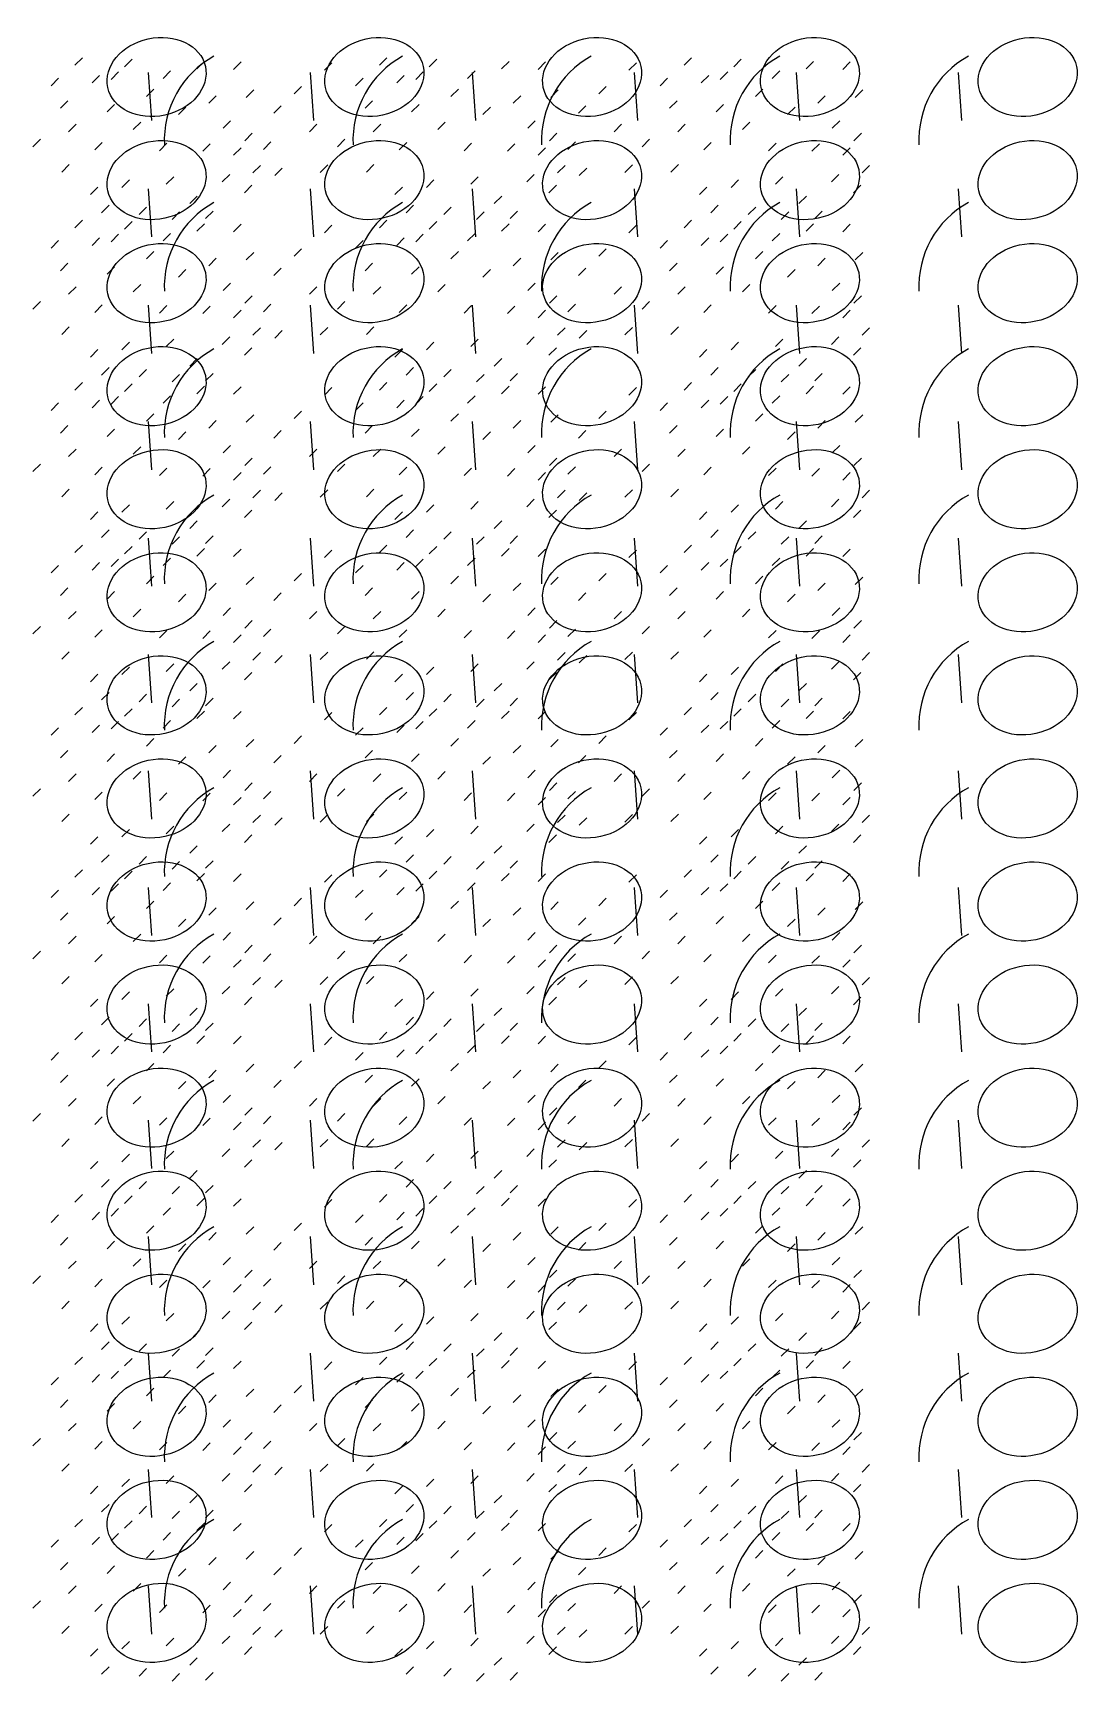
# Model space of a CAD drawing. Extents: x 0 to 1162, y -2 to 785.
# Drawn here: x 590 to 870.3, y -1.8 to 438.8 of the extents above; entities that cross this region are included whole.
import ezdxf

# ---------------------------------------------------------------- set-up
doc = ezdxf.new("R2010")
doc.units = 0
doc.header["$MEASUREMENT"] = 0
doc.layers.get('0').update_dxf_attribs({"linetype": 'CONTINUOUS'})

msp = doc.modelspace()

# ---------------------------------------------------------------- linework, layer by layer
at = {"color": 1}
for p, q in [((601.23, 430.11), (603.23, 432.11)), ((682.68, 430.11), (684.68, 432.11)), ((764.14, 430.11), (766.14, 432.11)), ((605.82, 425.39), (607.82, 427.39)), ((610.9, 426.36), (612.9, 428.36)), ((614.52, 429.74), (616.52, 431.74)), ((624.79, 426.6), (626.79, 428.6)), ((633.86, 429.14), (635.86, 431.14)), ((643.64, 429.02), (645.64, 431.02)), ((667.94, 428.78), (669.94, 430.78)), ((687.27, 425.39), (689.27, 427.39)), ((692.35, 426.36), (694.35, 428.36)), ((695.97, 429.74), (697.97, 431.74)), ((706.25, 426.6), (708.25, 428.6)), ((715.31, 429.14), (717.31, 431.14)), ((725.1, 429.02), (727.1, 431.02)), ((749.39, 428.78), (751.39, 430.78)), ((768.73, 425.39), (770.73, 427.39)), ((773.8, 426.36), (775.8, 428.36)), ((777.43, 429.74), (779.43, 431.74)), ((787.7, 426.6), (789.7, 428.6)), ((796.76, 429.14), (798.76, 431.14)), ((806.55, 429.02), (808.55, 431.02)), ((594.82, 424.67), (596.82, 426.67)), ((620.32, 421.77), (622.32, 423.77)), ((647.03, 421.53), (649.03, 423.53)), ((659.84, 422.49), (661.84, 424.49)), ((676.28, 424.67), (678.28, 426.67)), ((701.78, 421.77), (703.78, 423.77)), ((728.48, 421.53), (730.48, 423.53)), ((741.3, 422.49), (743.3, 424.49)), ((757.73, 424.67), (759.73, 426.67)), ((783.23, 421.77), (785.23, 423.77)), ((809.93, 421.53), (811.93, 423.53)), ((597.36, 418.63), (599.36, 420.63)), ((609.81, 417.66), (611.81, 419.66)), ((628.9, 416.94), (630.9, 418.94)), ((637, 419.96), (639, 421.96)), ((654.41, 417.3), (656.41, 419.3)), ((678.82, 418.63), (680.82, 420.63)), ((691.26, 417.66), (693.26, 419.66)), ((710.35, 416.94), (712.35, 418.94)), ((718.45, 419.96), (720.45, 421.96)), ((735.86, 417.3), (737.86, 419.3)), ((760.27, 418.63), (762.27, 420.63)), ((772.72, 417.66), (774.72, 419.66)), ((791.81, 416.94), (793.81, 418.94)), ((799.9, 419.96), (801.9, 421.96)), ((599.54, 412.34), (601.54, 414.34)), ((616.82, 412.95), (618.82, 414.95)), ((640.86, 413.31), (642.86, 415.31)), ((663.95, 412.34), (665.95, 414.34)), ((680.99, 412.34), (682.99, 414.34)), ((698.27, 412.95), (700.27, 414.95)), ((722.32, 413.31), (724.32, 415.31)), ((745.41, 412.34), (747.41, 414.34)), ((762.44, 412.34), (764.44, 414.34)), ((779.72, 412.95), (781.72, 414.95)), ((803.77, 413.31), (805.77, 415.31)), ((589.99, 408.36), (591.99, 410.36)), ((646.66, 409.93), (648.66, 411.93)), ((671.44, 408.36), (673.44, 410.36)), ((728.12, 409.93), (730.12, 411.93)), ((752.9, 408.36), (754.9, 410.36)), ((809.57, 409.93), (811.57, 411.93)), ((606.51, 407.48), (608.51, 409.48)), ((623.83, 407.27), (625.83, 409.27)), ((635.43, 407.15), (637.43, 409.15)), ((643.64, 406.06), (645.64, 408.06)), ((651.63, 407.63), (653.63, 409.63)), ((687.97, 407.48), (689.97, 409.48)), ((705.28, 407.27), (707.28, 409.27)), ((716.88, 407.15), (718.88, 409.15)), ((725.1, 406.06), (727.1, 408.06)), ((733.08, 407.63), (735.08, 409.63)), ((769.42, 407.48), (771.42, 409.48)), ((786.73, 407.27), (788.73, 409.27)), ((798.33, 407.15), (800.33, 409.15)), ((806.55, 406.06), (808.55, 408.06)), ((597.72, 401.59), (599.72, 403.59)), ((640.62, 398.93), (642.62, 400.93)), ((648.84, 401.35), (650.84, 403.35)), ((654.65, 400.62), (656.65, 402.62)), ((666.85, 401.47), (668.85, 403.47)), ((679.18, 401.59), (681.18, 403.59)), ((722.08, 398.93), (724.08, 400.93)), ((730.29, 401.35), (732.29, 403.35)), ((736.1, 400.62), (738.1, 402.62)), ((748.31, 401.47), (750.31, 403.47)), ((760.63, 401.59), (762.63, 403.59)), ((803.53, 398.93), (805.53, 400.93)), ((811.75, 401.35), (813.75, 403.35)), ((605.34, 395.55), (607.34, 397.55)), ((613.8, 397.48), (615.8, 399.48)), ((625.64, 398.33), (627.64, 400.33)), ((646.54, 396.03), (648.54, 398.03)), ((686.79, 395.55), (688.79, 397.55)), ((695.25, 397.48), (697.25, 399.48)), ((707.09, 398.33), (709.09, 400.33)), ((728, 396.03), (730, 398.03)), ((768.24, 395.55), (770.24, 397.55)), ((776.7, 397.48), (778.7, 399.48)), ((788.55, 398.33), (790.55, 400.33)), ((809.45, 396.03), (811.45, 398.03)), ((608.36, 390.71), (610.36, 392.71)), ((618.39, 390.23), (620.39, 392.23)), ((631.92, 393.13), (633.92, 395.13)), ((689.81, 390.71), (691.81, 392.71)), ((699.84, 390.23), (701.84, 392.23)), ((713.38, 393.13), (715.38, 395.13)), ((771.27, 390.71), (773.27, 392.71)), ((781.3, 390.23), (783.3, 392.23)), ((794.83, 393.13), (796.83, 395.13)), ((601.23, 386.69), (603.23, 388.69)), ((614.52, 386.33), (616.52, 388.33)), ((627.21, 388.9), (629.21, 390.9)), ((633.86, 385.73), (635.86, 387.73)), ((636.15, 389.14), (638.15, 391.14)), ((682.68, 386.69), (684.68, 388.69)), ((695.97, 386.33), (697.97, 388.33)), ((708.66, 388.9), (710.66, 390.9)), ((715.31, 385.73), (717.31, 387.73)), ((717.61, 389.14), (719.61, 391.14)), ((764.14, 386.69), (766.14, 388.69)), ((777.43, 386.33), (779.43, 388.33)), ((790.12, 388.9), (792.12, 390.9)), ((796.76, 385.73), (798.76, 387.73)), ((799.06, 389.14), (801.06, 391.14)), ((605.82, 381.98), (607.82, 383.98)), ((610.9, 382.95), (612.9, 384.95)), ((624.79, 383.19), (626.79, 385.19)), ((643.64, 385.61), (645.64, 387.61)), ((667.94, 385.36), (669.94, 387.36)), ((687.27, 381.98), (689.27, 383.98)), ((692.35, 382.95), (694.35, 384.95)), ((706.25, 383.19), (708.25, 385.19)), ((725.1, 385.61), (727.1, 387.61)), ((749.39, 385.36), (751.39, 387.36)), ((768.73, 381.98), (770.73, 383.98)), ((773.8, 382.95), (775.8, 384.95)), ((787.7, 383.19), (789.7, 385.19)), ((806.55, 385.61), (808.55, 387.61)), ((594.82, 381.26), (596.82, 383.26)), ((620.32, 378.36), (622.32, 380.36)), ((647.03, 378.11), (649.03, 380.11)), ((659.84, 379.08), (661.84, 381.08)), ((676.28, 381.26), (678.28, 383.26)), ((701.78, 378.36), (703.78, 380.36)), ((728.48, 378.11), (730.48, 380.11)), ((741.3, 379.08), (743.3, 381.08)), ((757.73, 381.26), (759.73, 383.26)), ((783.23, 378.36), (785.23, 380.36)), ((809.93, 378.11), (811.93, 380.11)), ((597.36, 375.21), (599.36, 377.21)), ((609.81, 374.25), (611.81, 376.25)), ((628.9, 373.52), (630.9, 375.52)), ((637, 376.54), (639, 378.54)), ((654.41, 373.89), (656.41, 375.89)), ((678.82, 375.21), (680.82, 377.21)), ((691.26, 374.25), (693.26, 376.25)), ((710.35, 373.52), (712.35, 375.52)), ((718.45, 376.54), (720.45, 378.54)), ((735.86, 373.89), (737.86, 375.89)), ((760.27, 375.21), (762.27, 377.21)), ((772.72, 374.25), (774.72, 376.25)), ((791.81, 373.52), (793.81, 375.52)), ((799.9, 376.54), (801.9, 378.54)), ((599.54, 368.93), (601.54, 370.93)), ((616.82, 369.53), (618.82, 371.53)), ((640.86, 369.9), (642.86, 371.9)), ((663.95, 368.93), (665.95, 370.93)), ((680.99, 368.93), (682.99, 370.93)), ((698.27, 369.53), (700.27, 371.53)), ((722.32, 369.9), (724.32, 371.9)), ((745.41, 368.93), (747.41, 370.93)), ((762.44, 368.93), (764.44, 370.93)), ((779.72, 369.53), (781.72, 371.53)), ((803.77, 369.9), (805.77, 371.9)), ((589.99, 364.94), (591.99, 366.94)), ((606.51, 364.06), (608.51, 366.06)), ((623.83, 363.86), (625.83, 365.86)), ((635.43, 363.73), (637.43, 365.73)), ((646.66, 366.51), (648.66, 368.51)), ((651.63, 364.22), (653.63, 366.22)), ((671.44, 364.94), (673.44, 366.94)), ((687.97, 364.06), (689.97, 366.06)), ((705.28, 363.86), (707.28, 365.86)), ((716.88, 363.73), (718.88, 365.73)), ((728.12, 366.51), (730.12, 368.51)), ((733.08, 364.22), (735.08, 366.22)), ((752.9, 364.94), (754.9, 366.94)), ((769.42, 364.06), (771.42, 366.06)), ((786.73, 363.86), (788.73, 365.86)), ((798.33, 363.73), (800.33, 365.73)), ((809.57, 366.51), (811.57, 368.51)), ((643.64, 362.65), (645.64, 364.65)), ((725.1, 362.65), (727.1, 364.65)), ((806.55, 362.65), (808.55, 364.65)), ((597.72, 358.18), (599.72, 360.18)), ((625.64, 354.91), (627.64, 356.91)), ((640.62, 355.52), (642.62, 357.52)), ((648.84, 357.93), (650.84, 359.93)), ((654.65, 357.21), (656.65, 359.21)), ((666.85, 358.06), (668.85, 360.06)), ((679.18, 358.18), (681.18, 360.18)), ((707.09, 354.91), (709.09, 356.91)), ((722.08, 355.52), (724.08, 357.52)), ((730.29, 357.93), (732.29, 359.93)), ((736.1, 357.21), (738.1, 359.21)), ((748.31, 358.06), (750.31, 360.06)), ((760.63, 358.18), (762.63, 360.18)), ((788.55, 354.91), (790.55, 356.91)), ((803.53, 355.52), (805.53, 357.52)), ((811.75, 357.93), (813.75, 359.93)), ((605.34, 352.13), (607.34, 354.13)), ((613.8, 354.07), (615.8, 356.07)), ((646.54, 352.62), (648.54, 354.62)), ((686.79, 352.13), (688.79, 354.13)), ((695.25, 354.07), (697.25, 356.07)), ((728, 352.62), (730, 354.62)), ((768.24, 352.13), (770.24, 354.13)), ((776.7, 354.07), (778.7, 356.07)), ((809.45, 352.62), (811.45, 354.62)), ((608.36, 347.3), (610.36, 349.3)), ((618.39, 346.82), (620.39, 348.82)), ((631.92, 349.72), (633.92, 351.72)), ((689.81, 347.3), (691.81, 349.3)), ((699.84, 346.82), (701.84, 348.82)), ((713.38, 349.72), (715.38, 351.72)), ((771.27, 347.3), (773.27, 349.3)), ((781.3, 346.82), (783.3, 348.82)), ((794.83, 349.72), (796.83, 351.72)), ((601.23, 343.28), (603.23, 345.28)), ((614.52, 342.92), (616.52, 344.92)), ((627.21, 345.49), (629.21, 347.49)), ((633.86, 342.31), (635.86, 344.31)), ((636.15, 345.73), (638.15, 347.73)), ((643.64, 342.19), (645.64, 344.19)), ((667.94, 341.95), (669.94, 343.95)), ((682.68, 343.28), (684.68, 345.28)), ((695.97, 342.92), (697.97, 344.92)), ((708.66, 345.49), (710.66, 347.49)), ((715.31, 342.31), (717.31, 344.31)), ((717.61, 345.73), (719.61, 347.73)), ((725.1, 342.19), (727.1, 344.19)), ((749.39, 341.95), (751.39, 343.95)), ((764.14, 343.28), (766.14, 345.28)), ((777.43, 342.92), (779.43, 344.92)), ((790.12, 345.49), (792.12, 347.49)), ((796.76, 342.31), (798.76, 344.31)), ((799.06, 345.73), (801.06, 347.73)), ((806.55, 342.19), (808.55, 344.19)), ((594.82, 337.84), (596.82, 339.84)), ((605.82, 338.57), (607.82, 340.57)), ((610.9, 339.54), (612.9, 341.54)), ((624.79, 339.78), (626.79, 341.78)), ((676.28, 337.84), (678.28, 339.84)), ((687.27, 338.57), (689.27, 340.57)), ((692.35, 339.54), (694.35, 341.54)), ((706.25, 339.78), (708.25, 341.78)), ((757.73, 337.84), (759.73, 339.84)), ((768.73, 338.57), (770.73, 340.57)), ((773.8, 339.54), (775.8, 341.54)), ((787.7, 339.78), (789.7, 341.78)), ((620.32, 334.94), (622.32, 336.94)), ((637, 333.13), (639, 335.13)), ((647.03, 334.7), (649.03, 336.7)), ((659.84, 335.67), (661.84, 337.67)), ((701.78, 334.94), (703.78, 336.94)), ((718.45, 333.13), (720.45, 335.13)), ((728.48, 334.7), (730.48, 336.7)), ((741.3, 335.67), (743.3, 337.67)), ((783.23, 334.94), (785.23, 336.94)), ((799.9, 333.13), (801.9, 335.13)), ((809.93, 334.7), (811.93, 336.7)), ((597.36, 331.8), (599.36, 333.8)), ((609.81, 330.84), (611.81, 332.84)), ((628.9, 330.11), (630.9, 332.11)), ((654.41, 330.47), (656.41, 332.47)), ((678.82, 331.8), (680.82, 333.8)), ((691.26, 330.84), (693.26, 332.84)), ((710.35, 330.11), (712.35, 332.11)), ((735.86, 330.47), (737.86, 332.47)), ((760.27, 331.8), (762.27, 333.8)), ((772.72, 330.84), (774.72, 332.84)), ((791.81, 330.11), (793.81, 332.11)), ((599.54, 325.52), (601.54, 327.52)), ((616.82, 326.12), (618.82, 328.12)), ((640.86, 326.48), (642.86, 328.48)), ((663.95, 325.52), (665.95, 327.52)), ((680.99, 325.52), (682.99, 327.52)), ((698.27, 326.12), (700.27, 328.12)), ((722.32, 326.48), (724.32, 328.48)), ((745.41, 325.52), (747.41, 327.52)), ((762.44, 325.52), (764.44, 327.52)), ((779.72, 326.12), (781.72, 328.12)), ((803.77, 326.48), (805.77, 328.48)), ((589.99, 321.53), (591.99, 323.53)), ((606.51, 320.65), (608.51, 322.65)), ((623.83, 320.44), (625.83, 322.44)), ((635.43, 320.32), (637.43, 322.32)), ((646.66, 323.1), (648.66, 325.1)), ((651.63, 320.81), (653.63, 322.81)), ((671.44, 321.53), (673.44, 323.53)), ((687.97, 320.65), (689.97, 322.65)), ((705.28, 320.44), (707.28, 322.44)), ((716.88, 320.32), (718.88, 322.32)), ((728.12, 323.1), (730.12, 325.1)), ((733.08, 320.81), (735.08, 322.81)), ((752.9, 321.53), (754.9, 323.53)), ((769.42, 320.65), (771.42, 322.65)), ((786.73, 320.44), (788.73, 322.44)), ((798.33, 320.32), (800.33, 322.32)), ((809.57, 323.1), (811.57, 325.1)), ((643.64, 319.23), (645.64, 321.23)), ((725.1, 319.23), (727.1, 321.23)), ((806.55, 319.23), (808.55, 321.23)), ((597.72, 314.76), (599.72, 316.76)), ((625.64, 311.5), (627.64, 313.5)), ((640.62, 312.1), (642.62, 314.1)), ((648.84, 314.52), (650.84, 316.52)), ((654.65, 313.8), (656.65, 315.8)), ((666.85, 314.64), (668.85, 316.64)), ((679.18, 314.76), (681.18, 316.76)), ((707.09, 311.5), (709.09, 313.5)), ((722.08, 312.1), (724.08, 314.1)), ((730.29, 314.52), (732.29, 316.52)), ((736.1, 313.8), (738.1, 315.8)), ((748.31, 314.64), (750.31, 316.64)), ((760.63, 314.76), (762.63, 316.76)), ((788.55, 311.5), (790.55, 313.5)), ((803.53, 312.1), (805.53, 314.1)), ((811.75, 314.52), (813.75, 316.52)), ((605.34, 308.72), (607.34, 310.72)), ((613.8, 310.65), (615.8, 312.65)), ((646.54, 309.2), (648.54, 311.2)), ((686.79, 308.72), (688.79, 310.72)), ((695.25, 310.65), (697.25, 312.65)), ((728, 309.2), (730, 311.2)), ((768.24, 308.72), (770.24, 310.72)), ((776.7, 310.65), (778.7, 312.65)), ((809.45, 309.2), (811.45, 311.2)), ((608.36, 303.89), (610.36, 305.89)), ((618.39, 303.4), (620.39, 305.4)), ((627.21, 302.08), (629.21, 304.08)), ((631.92, 306.3), (633.92, 308.3)), ((636.15, 302.32), (638.15, 304.32)), ((689.81, 303.89), (691.81, 305.89)), ((699.84, 303.4), (701.84, 305.4)), ((708.66, 302.08), (710.66, 304.08)), ((713.38, 306.3), (715.38, 308.3)), ((717.61, 302.32), (719.61, 304.32)), ((771.27, 303.89), (773.27, 305.89)), ((781.3, 303.4), (783.3, 305.4)), ((790.12, 302.08), (792.12, 304.08)), ((794.83, 306.3), (796.83, 308.3)), ((799.06, 302.32), (801.06, 304.32)), ((601.23, 299.87), (603.23, 301.87)), ((614.52, 299.51), (616.52, 301.51)), ((633.86, 298.9), (635.86, 300.9)), ((643.64, 298.78), (645.64, 300.78)), ((667.94, 298.54), (669.94, 300.54)), ((682.68, 299.87), (684.68, 301.87)), ((695.97, 299.51), (697.97, 301.51)), ((715.31, 298.9), (717.31, 300.9)), ((725.1, 298.78), (727.1, 300.78)), ((749.39, 298.54), (751.39, 300.54)), ((764.14, 299.87), (766.14, 301.87)), ((777.43, 299.51), (779.43, 301.51)), ((796.76, 298.9), (798.76, 300.9)), ((806.55, 298.78), (808.55, 300.78)), ((594.82, 294.43), (596.82, 296.43)), ((605.82, 295.16), (607.82, 297.16)), ((610.9, 296.12), (612.9, 298.12)), ((624.79, 296.36), (626.79, 298.36)), ((676.28, 294.43), (678.28, 296.43)), ((687.27, 295.16), (689.27, 297.16)), ((692.35, 296.12), (694.35, 298.12)), ((706.25, 296.36), (708.25, 298.36)), ((757.73, 294.43), (759.73, 296.43)), ((768.73, 295.16), (770.73, 297.16)), ((773.8, 296.12), (775.8, 298.12)), ((787.7, 296.36), (789.7, 298.36)), ((620.32, 291.53), (622.32, 293.53)), ((637, 289.72), (639, 291.72)), ((647.03, 291.29), (649.03, 293.29)), ((659.84, 292.26), (661.84, 294.26)), ((701.78, 291.53), (703.78, 293.53)), ((718.45, 289.72), (720.45, 291.72)), ((728.48, 291.29), (730.48, 293.29)), ((741.3, 292.26), (743.3, 294.26)), ((783.23, 291.53), (785.23, 293.53)), ((799.9, 289.72), (801.9, 291.72)), ((809.93, 291.29), (811.93, 293.29)), ((597.36, 288.39), (599.36, 290.39)), ((609.81, 287.42), (611.81, 289.42)), ((628.9, 286.7), (630.9, 288.7)), ((654.41, 287.06), (656.41, 289.06)), ((678.82, 288.39), (680.82, 290.39)), ((691.26, 287.42), (693.26, 289.42)), ((710.35, 286.7), (712.35, 288.7)), ((735.86, 287.06), (737.86, 289.06)), ((760.27, 288.39), (762.27, 290.39)), ((772.72, 287.42), (774.72, 289.42)), ((791.81, 286.7), (793.81, 288.7)), ((599.54, 282.11), (601.54, 284.11)), ((616.82, 282.71), (618.82, 284.71)), ((640.86, 283.07), (642.86, 285.07)), ((663.95, 282.11), (665.95, 284.11)), ((680.99, 282.11), (682.99, 284.11)), ((698.27, 282.71), (700.27, 284.71)), ((722.32, 283.07), (724.32, 285.07)), ((745.41, 282.11), (747.41, 284.11)), ((762.44, 282.11), (764.44, 284.11)), ((779.72, 282.71), (781.72, 284.71)), ((803.77, 283.07), (805.77, 285.07)), ((589.99, 278.12), (591.99, 280.12)), ((606.51, 277.24), (608.51, 279.24)), ((623.83, 277.03), (625.83, 279.03)), ((635.43, 276.91), (637.43, 278.91)), ((643.64, 275.82), (645.64, 277.82)), ((646.66, 279.69), (648.66, 281.69)), ((651.63, 277.39), (653.63, 279.39)), ((671.44, 278.12), (673.44, 280.12)), ((687.97, 277.24), (689.97, 279.24)), ((705.28, 277.03), (707.28, 279.03)), ((716.88, 276.91), (718.88, 278.91)), ((725.1, 275.82), (727.1, 277.82)), ((728.12, 279.69), (730.12, 281.69)), ((733.08, 277.39), (735.08, 279.39)), ((752.9, 278.12), (754.9, 280.12)), ((769.42, 277.24), (771.42, 279.24)), ((786.73, 277.03), (788.73, 279.03)), ((798.33, 276.91), (800.33, 278.91)), ((806.55, 275.82), (808.55, 277.82)), ((809.57, 279.69), (811.57, 281.69)), ((597.72, 271.35), (599.72, 273.35)), ((666.85, 271.23), (668.85, 273.23)), ((679.18, 271.35), (681.18, 273.35)), ((748.31, 271.23), (750.31, 273.23)), ((760.63, 271.35), (762.63, 273.35)), ((613.8, 267.24), (615.8, 269.24)), ((625.64, 268.09), (627.64, 270.09)), ((640.62, 268.69), (642.62, 270.69)), ((648.84, 271.11), (650.84, 273.11)), ((654.65, 270.38), (656.65, 272.38)), ((695.25, 267.24), (697.25, 269.24)), ((707.09, 268.09), (709.09, 270.09)), ((722.08, 268.69), (724.08, 270.69)), ((730.29, 271.11), (732.29, 273.11)), ((736.1, 270.38), (738.1, 272.38)), ((776.7, 267.24), (778.7, 269.24)), ((788.55, 268.09), (790.55, 270.09)), ((803.53, 268.69), (805.53, 270.69)), ((811.75, 271.11), (813.75, 273.11)), ((605.34, 265.31), (607.34, 267.31)), ((631.92, 262.89), (633.92, 264.89)), ((646.54, 265.79), (648.54, 267.79)), ((686.79, 265.31), (688.79, 267.31)), ((713.38, 262.89), (715.38, 264.89)), ((728, 265.79), (730, 267.79)), ((768.24, 265.31), (770.24, 267.31)), ((794.83, 262.89), (796.83, 264.89)), ((809.45, 265.79), (811.45, 267.79)), ((608.36, 260.48), (610.36, 262.48)), ((618.39, 259.99), (620.39, 261.99)), ((627.21, 258.66), (629.21, 260.66)), ((636.15, 258.9), (638.15, 260.9)), ((689.81, 260.48), (691.81, 262.48)), ((699.84, 259.99), (701.84, 261.99)), ((708.66, 258.66), (710.66, 260.66)), ((717.61, 258.9), (719.61, 260.9)), ((771.27, 260.48), (773.27, 262.48)), ((781.3, 259.99), (783.3, 261.99)), ((790.12, 258.66), (792.12, 260.66)), ((799.06, 258.9), (801.06, 260.9)), ((601.23, 256.46), (603.23, 258.46)), ((614.52, 256.09), (616.52, 258.09)), ((633.86, 255.49), (635.86, 257.49)), ((643.64, 255.37), (645.64, 257.37)), ((667.94, 255.13), (669.94, 257.13)), ((682.68, 256.46), (684.68, 258.46)), ((695.97, 256.09), (697.97, 258.09)), ((715.31, 255.49), (717.31, 257.49)), ((725.1, 255.37), (727.1, 257.37)), ((749.39, 255.13), (751.39, 257.13)), ((764.14, 256.46), (766.14, 258.46)), ((777.43, 256.09), (779.43, 258.09)), ((796.76, 255.49), (798.76, 257.49)), ((806.55, 255.37), (808.55, 257.37)), ((594.82, 251.02), (596.82, 253.02)), ((605.82, 251.74), (607.82, 253.74)), ((610.9, 252.71), (612.9, 254.71)), ((624.79, 252.95), (626.79, 254.95)), ((676.28, 251.02), (678.28, 253.02)), ((687.27, 251.74), (689.27, 253.74)), ((692.35, 252.71), (694.35, 254.71)), ((706.25, 252.95), (708.25, 254.95)), ((757.73, 251.02), (759.73, 253.02)), ((768.73, 251.74), (770.73, 253.74)), ((773.8, 252.71), (775.8, 254.71)), ((787.7, 252.95), (789.7, 254.95)), ((597.36, 244.98), (599.36, 246.98)), ((620.32, 248.12), (622.32, 250.12)), ((637, 246.31), (639, 248.31)), ((647.03, 247.88), (649.03, 249.88)), ((659.84, 248.84), (661.84, 250.84)), ((678.82, 244.98), (680.82, 246.98)), ((701.78, 248.12), (703.78, 250.12)), ((718.45, 246.31), (720.45, 248.31)), ((728.48, 247.88), (730.48, 249.88)), ((741.3, 248.84), (743.3, 250.84)), ((760.27, 244.98), (762.27, 246.98)), ((783.23, 248.12), (785.23, 250.12)), ((799.9, 246.31), (801.9, 248.31)), ((809.93, 247.88), (811.93, 249.88)), ((609.81, 244.01), (611.81, 246.01)), ((628.9, 243.28), (630.9, 245.28)), ((654.41, 243.65), (656.41, 245.65)), ((691.26, 244.01), (693.26, 246.01)), ((710.35, 243.28), (712.35, 245.28)), ((735.86, 243.65), (737.86, 245.65)), ((772.72, 244.01), (774.72, 246.01)), ((791.81, 243.28), (793.81, 245.28)), ((599.54, 238.69), (601.54, 240.69)), ((616.82, 239.3), (618.82, 241.3)), ((640.86, 239.66), (642.86, 241.66)), ((646.66, 236.28), (648.66, 238.28)), ((663.95, 238.69), (665.95, 240.69)), ((680.99, 238.69), (682.99, 240.69)), ((698.27, 239.3), (700.27, 241.3)), ((722.32, 239.66), (724.32, 241.66)), ((728.12, 236.28), (730.12, 238.28)), ((745.41, 238.69), (747.41, 240.69)), ((762.44, 238.69), (764.44, 240.69)), ((779.72, 239.3), (781.72, 241.3)), ((803.77, 239.66), (805.77, 241.66)), ((809.57, 236.28), (811.57, 238.28)), ((589.99, 234.71), (591.99, 236.71)), ((606.51, 233.83), (608.51, 235.83)), ((623.83, 233.62), (625.83, 235.62)), ((635.43, 233.5), (637.43, 235.5)), ((643.64, 232.41), (645.64, 234.41)), ((651.63, 233.98), (653.63, 235.98)), ((671.44, 234.71), (673.44, 236.71)), ((687.97, 233.83), (689.97, 235.83)), ((705.28, 233.62), (707.28, 235.62)), ((716.88, 233.5), (718.88, 235.5)), ((725.1, 232.41), (727.1, 234.41)), ((733.08, 233.98), (735.08, 235.98)), ((752.9, 234.71), (754.9, 236.71)), ((769.42, 233.83), (771.42, 235.83)), ((786.73, 233.62), (788.73, 235.62)), ((798.33, 233.5), (800.33, 235.5)), ((806.55, 232.41), (808.55, 234.41)), ((597.72, 227.94), (599.72, 229.94)), ((648.84, 227.7), (650.84, 229.7)), ((666.85, 227.82), (668.85, 229.82)), ((679.18, 227.94), (681.18, 229.94)), ((730.29, 227.7), (732.29, 229.7)), ((748.31, 227.82), (750.31, 229.82)), ((760.63, 227.94), (762.63, 229.94)), ((811.75, 227.7), (813.75, 229.7)), ((613.8, 223.83), (615.8, 225.83)), ((625.64, 224.68), (627.64, 226.68)), ((640.62, 225.28), (642.62, 227.28)), ((654.65, 226.97), (656.65, 228.97)), ((695.25, 223.83), (697.25, 225.83)), ((707.09, 224.68), (709.09, 226.68)), ((722.08, 225.28), (724.08, 227.28)), ((736.1, 226.97), (738.1, 228.97)), ((776.7, 223.83), (778.7, 225.83)), ((788.55, 224.68), (790.55, 226.68)), ((803.53, 225.28), (805.53, 227.28)), ((605.34, 221.9), (607.34, 223.9)), ((631.92, 219.48), (633.92, 221.48)), ((646.54, 222.38), (648.54, 224.38)), ((686.79, 221.9), (688.79, 223.9)), ((713.38, 219.48), (715.38, 221.48)), ((728, 222.38), (730, 224.38)), ((768.24, 221.9), (770.24, 223.9)), ((794.83, 219.48), (796.83, 221.48)), ((809.45, 222.38), (811.45, 224.38)), ((608.36, 217.06), (610.36, 219.06)), ((618.39, 216.58), (620.39, 218.58)), ((627.21, 215.25), (629.21, 217.25)), ((636.15, 215.49), (638.15, 217.49)), ((689.81, 217.06), (691.81, 219.06)), ((699.84, 216.58), (701.84, 218.58)), ((708.66, 215.25), (710.66, 217.25)), ((717.61, 215.49), (719.61, 217.49)), ((771.27, 217.06), (773.27, 219.06)), ((781.3, 216.58), (783.3, 218.58)), ((790.12, 215.25), (792.12, 217.25)), ((799.06, 215.49), (801.06, 217.49)), ((601.23, 213.04), (603.23, 215.04)), ((614.52, 212.68), (616.52, 214.68)), ((624.79, 209.54), (626.79, 211.54)), ((633.86, 212.08), (635.86, 214.08)), ((643.64, 211.96), (645.64, 213.96)), ((667.94, 211.71), (669.94, 213.71)), ((682.68, 213.04), (684.68, 215.04)), ((695.97, 212.68), (697.97, 214.68)), ((706.25, 209.54), (708.25, 211.54)), ((715.31, 212.08), (717.31, 214.08)), ((725.1, 211.96), (727.1, 213.96)), ((749.39, 211.71), (751.39, 213.71)), ((764.14, 213.04), (766.14, 215.04)), ((777.43, 212.68), (779.43, 214.68)), ((787.7, 209.54), (789.7, 211.54)), ((796.76, 212.08), (798.76, 214.08)), ((806.55, 211.96), (808.55, 213.96)), ((594.82, 207.61), (596.82, 209.61)), ((605.82, 208.33), (607.82, 210.33)), ((610.9, 209.3), (612.9, 211.3)), ((659.84, 205.43), (661.84, 207.43)), ((676.28, 207.61), (678.28, 209.61)), ((687.27, 208.33), (689.27, 210.33)), ((692.35, 209.3), (694.35, 211.3)), ((741.3, 205.43), (743.3, 207.43)), ((757.73, 207.61), (759.73, 209.61)), ((768.73, 208.33), (770.73, 210.33)), ((773.8, 209.3), (775.8, 211.3)), ((597.36, 201.56), (599.36, 203.56)), ((620.32, 204.71), (622.32, 206.71)), ((637, 202.89), (639, 204.89)), ((647.03, 204.46), (649.03, 206.46)), ((678.82, 201.56), (680.82, 203.56)), ((701.78, 204.71), (703.78, 206.71)), ((718.45, 202.89), (720.45, 204.89)), ((728.48, 204.46), (730.48, 206.46)), ((760.27, 201.56), (762.27, 203.56)), ((783.23, 204.71), (785.23, 206.71)), ((799.9, 202.89), (801.9, 204.89)), ((809.93, 204.46), (811.93, 206.46)), ((609.81, 200.6), (611.81, 202.6)), ((628.9, 199.87), (630.9, 201.87)), ((654.41, 200.23), (656.41, 202.23)), ((691.26, 200.6), (693.26, 202.6)), ((710.35, 199.87), (712.35, 201.87)), ((735.86, 200.23), (737.86, 202.23)), ((772.72, 200.6), (774.72, 202.6)), ((791.81, 199.87), (793.81, 201.87)), ((599.54, 195.28), (601.54, 197.28)), ((616.82, 195.88), (618.82, 197.88)), ((640.86, 196.25), (642.86, 198.25)), ((646.66, 192.86), (648.66, 194.86)), ((663.95, 195.28), (665.95, 197.28)), ((680.99, 195.28), (682.99, 197.28)), ((698.27, 195.88), (700.27, 197.88)), ((722.32, 196.25), (724.32, 198.25)), ((728.12, 192.86), (730.12, 194.86)), ((745.41, 195.28), (747.41, 197.28)), ((762.44, 195.28), (764.44, 197.28)), ((779.72, 195.88), (781.72, 197.88)), ((803.77, 196.25), (805.77, 198.25)), ((809.57, 192.86), (811.57, 194.86)), ((589.99, 191.29), (591.99, 193.29)), ((606.51, 190.41), (608.51, 192.41)), ((623.83, 190.21), (625.83, 192.21)), ((635.43, 190.08), (637.43, 192.08)), ((643.64, 189), (645.64, 191)), ((651.63, 190.57), (653.63, 192.57)), ((671.44, 191.29), (673.44, 193.29)), ((687.97, 190.41), (689.97, 192.41)), ((705.28, 190.21), (707.28, 192.21)), ((716.88, 190.08), (718.88, 192.08)), ((725.1, 189), (727.1, 191)), ((733.08, 190.57), (735.08, 192.57)), ((752.9, 191.29), (754.9, 193.29)), ((769.42, 190.41), (771.42, 192.41)), ((786.73, 190.21), (788.73, 192.21)), ((798.33, 190.08), (800.33, 192.08)), ((806.55, 189), (808.55, 191)), ((597.72, 184.53), (599.72, 186.53)), ((648.84, 184.28), (650.84, 186.28)), ((654.65, 183.56), (656.65, 185.56)), ((666.85, 184.4), (668.85, 186.4)), ((679.18, 184.53), (681.18, 186.53)), ((730.29, 184.28), (732.29, 186.28)), ((736.1, 183.56), (738.1, 185.56)), ((748.31, 184.4), (750.31, 186.4)), ((760.63, 184.53), (762.63, 186.53)), ((811.75, 184.28), (813.75, 186.28)), ((613.8, 180.42), (615.8, 182.42)), ((625.64, 181.26), (627.64, 183.26)), ((640.62, 181.87), (642.62, 183.87)), ((646.54, 178.97), (648.54, 180.97)), ((695.25, 180.42), (697.25, 182.42)), ((707.09, 181.26), (709.09, 183.26)), ((722.08, 181.87), (724.08, 183.87)), ((728, 178.97), (730, 180.97)), ((776.7, 180.42), (778.7, 182.42)), ((788.55, 181.26), (790.55, 183.26)), ((803.53, 181.87), (805.53, 183.87)), ((809.45, 178.97), (811.45, 180.97)), ((605.34, 178.48), (607.34, 180.48)), ((631.92, 176.07), (633.92, 178.07)), ((686.79, 178.48), (688.79, 180.48)), ((713.38, 176.07), (715.38, 178.07)), ((768.24, 178.48), (770.24, 180.48)), ((794.83, 176.07), (796.83, 178.07)), ((608.36, 173.65), (610.36, 175.65)), ((618.39, 173.17), (620.39, 175.17)), ((627.21, 171.84), (629.21, 173.84)), ((636.15, 172.08), (638.15, 174.08)), ((689.81, 173.65), (691.81, 175.65)), ((699.84, 173.17), (701.84, 175.17)), ((708.66, 171.84), (710.66, 173.84)), ((717.61, 172.08), (719.61, 174.08)), ((771.27, 173.65), (773.27, 175.65)), ((781.3, 173.17), (783.3, 175.17)), ((790.12, 171.84), (792.12, 173.84)), ((799.06, 172.08), (801.06, 174.08)), ((601.23, 169.63), (603.23, 171.63)), ((610.9, 165.89), (612.9, 167.89)), ((614.52, 169.27), (616.52, 171.27)), ((624.79, 166.13), (626.79, 168.13)), ((633.86, 168.66), (635.86, 170.66)), ((643.64, 168.54), (645.64, 170.54)), ((667.94, 168.3), (669.94, 170.3)), ((682.68, 169.63), (684.68, 171.63)), ((692.35, 165.89), (694.35, 167.89)), ((695.97, 169.27), (697.97, 171.27)), ((706.25, 166.13), (708.25, 168.13)), ((715.31, 168.66), (717.31, 170.66)), ((725.1, 168.54), (727.1, 170.54)), ((749.39, 168.3), (751.39, 170.3)), ((764.14, 169.63), (766.14, 171.63)), ((773.8, 165.89), (775.8, 167.89)), ((777.43, 169.27), (779.43, 171.27)), ((787.7, 166.13), (789.7, 168.13)), ((796.76, 168.66), (798.76, 170.66)), ((806.55, 168.54), (808.55, 170.54)), ((594.82, 164.19), (596.82, 166.19)), ((605.82, 164.92), (607.82, 166.92)), ((620.32, 161.29), (622.32, 163.29)), ((647.03, 161.05), (649.03, 163.05)), ((659.84, 162.02), (661.84, 164.02)), ((676.28, 164.19), (678.28, 166.19)), ((687.27, 164.92), (689.27, 166.92)), ((701.78, 161.29), (703.78, 163.29)), ((728.48, 161.05), (730.48, 163.05)), ((741.3, 162.02), (743.3, 164.02)), ((757.73, 164.19), (759.73, 166.19)), ((768.73, 164.92), (770.73, 166.92)), ((783.23, 161.29), (785.23, 163.29)), ((809.93, 161.05), (811.93, 163.05)), ((597.36, 158.15), (599.36, 160.15)), ((609.81, 157.18), (611.81, 159.18)), ((637, 159.48), (639, 161.48)), ((654.41, 156.82), (656.41, 158.82)), ((678.82, 158.15), (680.82, 160.15)), ((691.26, 157.18), (693.26, 159.18)), ((718.45, 159.48), (720.45, 161.48)), ((735.86, 156.82), (737.86, 158.82)), ((760.27, 158.15), (762.27, 160.15)), ((772.72, 157.18), (774.72, 159.18)), ((799.9, 159.48), (801.9, 161.48)), ((616.82, 152.47), (618.82, 154.47)), ((628.9, 156.46), (630.9, 158.46)), ((640.86, 152.83), (642.86, 154.83)), ((698.27, 152.47), (700.27, 154.47)), ((710.35, 156.46), (712.35, 158.46)), ((722.32, 152.83), (724.32, 154.83)), ((779.72, 152.47), (781.72, 154.47)), ((791.81, 156.46), (793.81, 158.46)), ((803.77, 152.83), (805.77, 154.83)), ((589.99, 147.88), (591.99, 149.88)), ((599.54, 151.87), (601.54, 153.87)), ((646.66, 149.45), (648.66, 151.45)), ((663.95, 151.87), (665.95, 153.87)), ((671.44, 147.88), (673.44, 149.88)), ((680.99, 151.87), (682.99, 153.87)), ((728.12, 149.45), (730.12, 151.45)), ((745.41, 151.87), (747.41, 153.87)), ((752.9, 147.88), (754.9, 149.88)), ((762.44, 151.87), (764.44, 153.87)), ((809.57, 149.45), (811.57, 151.45)), ((606.51, 147), (608.51, 149)), ((623.83, 146.79), (625.83, 148.79)), ((635.43, 146.67), (637.43, 148.67)), ((643.64, 145.58), (645.64, 147.58)), ((651.63, 147.16), (653.63, 149.16)), ((687.97, 147), (689.97, 149)), ((705.28, 146.79), (707.28, 148.79)), ((716.88, 146.67), (718.88, 148.67)), ((725.1, 145.58), (727.1, 147.58)), ((733.08, 147.16), (735.08, 149.16)), ((769.42, 147), (771.42, 149)), ((786.73, 146.79), (788.73, 148.79)), ((798.33, 146.67), (800.33, 148.67)), ((806.55, 145.58), (808.55, 147.58)), ((597.72, 141.11), (599.72, 143.11)), ((648.84, 140.87), (650.84, 142.87)), ((654.65, 140.15), (656.65, 142.15)), ((666.85, 140.99), (668.85, 142.99)), ((679.18, 141.11), (681.18, 143.11)), ((730.29, 140.87), (732.29, 142.87)), ((736.1, 140.15), (738.1, 142.15)), ((748.31, 140.99), (750.31, 142.99)), ((760.63, 141.11), (762.63, 143.11)), ((811.75, 140.87), (813.75, 142.87)), ((605.34, 135.07), (607.34, 137.07)), ((613.8, 137), (615.8, 139)), ((625.64, 137.85), (627.64, 139.85)), ((640.62, 138.45), (642.62, 140.45)), ((646.54, 135.55), (648.54, 137.55)), ((686.79, 135.07), (688.79, 137.07)), ((695.25, 137), (697.25, 139)), ((707.09, 137.85), (709.09, 139.85)), ((722.08, 138.45), (724.08, 140.45)), ((728, 135.55), (730, 137.55)), ((768.24, 135.07), (770.24, 137.07)), ((776.7, 137), (778.7, 139)), ((788.55, 137.85), (790.55, 139.85)), ((803.53, 138.45), (805.53, 140.45)), ((809.45, 135.55), (811.45, 137.55)), ((608.36, 130.24), (610.36, 132.24)), ((631.92, 132.65), (633.92, 134.65)), ((689.81, 130.24), (691.81, 132.24)), ((713.38, 132.65), (715.38, 134.65)), ((771.27, 130.24), (773.27, 132.24)), ((794.83, 132.65), (796.83, 134.65)), ((601.23, 126.22), (603.23, 128.22)), ((614.52, 125.86), (616.52, 127.86)), ((618.39, 129.75), (620.39, 131.75)), ((627.21, 128.43), (629.21, 130.43)), ((636.15, 128.67), (638.15, 130.67)), ((682.68, 126.22), (684.68, 128.22)), ((695.97, 125.86), (697.97, 127.86)), ((699.84, 129.75), (701.84, 131.75)), ((708.66, 128.43), (710.66, 130.43)), ((717.61, 128.67), (719.61, 130.67)), ((764.14, 126.22), (766.14, 128.22)), ((777.43, 125.86), (779.43, 127.86)), ((781.3, 129.75), (783.3, 131.75)), ((790.12, 128.43), (792.12, 130.43)), ((799.06, 128.67), (801.06, 130.67)), ((605.82, 121.51), (607.82, 123.51)), ((610.9, 122.47), (612.9, 124.47)), ((624.79, 122.71), (626.79, 124.71)), ((633.86, 125.25), (635.86, 127.25)), ((643.64, 125.13), (645.64, 127.13)), ((667.94, 124.89), (669.94, 126.89)), ((687.27, 121.51), (689.27, 123.51)), ((692.35, 122.47), (694.35, 124.47)), ((706.25, 122.71), (708.25, 124.71)), ((715.31, 125.25), (717.31, 127.25)), ((725.1, 125.13), (727.1, 127.13)), ((749.39, 124.89), (751.39, 126.89)), ((768.73, 121.51), (770.73, 123.51)), ((773.8, 122.47), (775.8, 124.47)), ((787.7, 122.71), (789.7, 124.71)), ((796.76, 125.25), (798.76, 127.25)), ((806.55, 125.13), (808.55, 127.13)), ((594.82, 120.78), (596.82, 122.78)), ((620.32, 117.88), (622.32, 119.88)), ((647.03, 117.64), (649.03, 119.64)), ((659.84, 118.61), (661.84, 120.61)), ((676.28, 120.78), (678.28, 122.78)), ((701.78, 117.88), (703.78, 119.88)), ((728.48, 117.64), (730.48, 119.64)), ((741.3, 118.61), (743.3, 120.61)), ((757.73, 120.78), (759.73, 122.78)), ((783.23, 117.88), (785.23, 119.88)), ((809.93, 117.64), (811.93, 119.64)), ((597.36, 114.74), (599.36, 116.74)), ((609.81, 113.77), (611.81, 115.77)), ((628.9, 113.05), (630.9, 115.05)), ((637, 116.07), (639, 118.07)), ((654.41, 113.41), (656.41, 115.41)), ((678.82, 114.74), (680.82, 116.74)), ((691.26, 113.77), (693.26, 115.77)), ((710.35, 113.05), (712.35, 115.05)), ((718.45, 116.07), (720.45, 118.07)), ((735.86, 113.41), (737.86, 115.41)), ((760.27, 114.74), (762.27, 116.74)), ((772.72, 113.77), (774.72, 115.77)), ((791.81, 113.05), (793.81, 115.05)), ((799.9, 116.07), (801.9, 118.07)), ((599.54, 108.46), (601.54, 110.46)), ((616.82, 109.06), (618.82, 111.06)), ((640.86, 109.42), (642.86, 111.42)), ((663.95, 108.46), (665.95, 110.46)), ((680.99, 108.46), (682.99, 110.46)), ((698.27, 109.06), (700.27, 111.06)), ((722.32, 109.42), (724.32, 111.42)), ((745.41, 108.46), (747.41, 110.46)), ((762.44, 108.46), (764.44, 110.46)), ((779.72, 109.06), (781.72, 111.06)), ((803.77, 109.42), (805.77, 111.42)), ((589.99, 104.47), (591.99, 106.47)), ((646.66, 106.04), (648.66, 108.04)), ((651.63, 103.74), (653.63, 105.74)), ((671.44, 104.47), (673.44, 106.47)), ((728.12, 106.04), (730.12, 108.04)), ((733.08, 103.74), (735.08, 105.74)), ((752.9, 104.47), (754.9, 106.47)), ((809.57, 106.04), (811.57, 108.04)), ((606.51, 103.59), (608.51, 105.59)), ((623.83, 103.38), (625.83, 105.38)), ((635.43, 103.26), (637.43, 105.26)), ((643.64, 102.17), (645.64, 104.17)), ((687.97, 103.59), (689.97, 105.59)), ((705.28, 103.38), (707.28, 105.38)), ((716.88, 103.26), (718.88, 105.26)), ((725.1, 102.17), (727.1, 104.17)), ((769.42, 103.59), (771.42, 105.59)), ((786.73, 103.38), (788.73, 105.38)), ((798.33, 103.26), (800.33, 105.26)), ((806.55, 102.17), (808.55, 104.17)), ((597.72, 97.7), (599.72, 99.7)), ((640.62, 95.04), (642.62, 97.04)), ((648.84, 97.46), (650.84, 99.46)), ((654.65, 96.73), (656.65, 98.73)), ((666.85, 97.58), (668.85, 99.58)), ((679.18, 97.7), (681.18, 99.7)), ((722.08, 95.04), (724.08, 97.04)), ((730.29, 97.46), (732.29, 99.46)), ((736.1, 96.73), (738.1, 98.73)), ((748.31, 97.58), (750.31, 99.58)), ((760.63, 97.7), (762.63, 99.7)), ((803.53, 95.04), (805.53, 97.04)), ((811.75, 97.46), (813.75, 99.46)), ((605.34, 91.66), (607.34, 93.66)), ((613.8, 93.59), (615.8, 95.59)), ((625.64, 94.44), (627.64, 96.44)), ((646.54, 92.14), (648.54, 94.14)), ((686.79, 91.66), (688.79, 93.66)), ((695.25, 93.59), (697.25, 95.59)), ((707.09, 94.44), (709.09, 96.44)), ((728, 92.14), (730, 94.14)), ((768.24, 91.66), (770.24, 93.66)), ((776.7, 93.59), (778.7, 95.59)), ((788.55, 94.44), (790.55, 96.44)), ((809.45, 92.14), (811.45, 94.14)), ((608.36, 86.83), (610.36, 88.83)), ((618.39, 86.34), (620.39, 88.34)), ((631.92, 89.24), (633.92, 91.24)), ((689.81, 86.83), (691.81, 88.83)), ((699.84, 86.34), (701.84, 88.34)), ((713.38, 89.24), (715.38, 91.24)), ((771.27, 86.83), (773.27, 88.83)), ((781.3, 86.34), (783.3, 88.34)), ((794.83, 89.24), (796.83, 91.24)), ((601.23, 82.81), (603.23, 84.81)), ((614.52, 82.44), (616.52, 84.44)), ((627.21, 85.01), (629.21, 87.01)), ((633.86, 81.84), (635.86, 83.84)), ((636.15, 85.25), (638.15, 87.25)), ((643.64, 81.72), (645.64, 83.72)), ((682.68, 82.81), (684.68, 84.81)), ((695.97, 82.44), (697.97, 84.44)), ((708.66, 85.01), (710.66, 87.01)), ((715.31, 81.84), (717.31, 83.84)), ((717.61, 85.25), (719.61, 87.25)), ((725.1, 81.72), (727.1, 83.72)), ((764.14, 82.81), (766.14, 84.81)), ((777.43, 82.44), (779.43, 84.44)), ((790.12, 85.01), (792.12, 87.01)), ((796.76, 81.84), (798.76, 83.84)), ((799.06, 85.25), (801.06, 87.25)), ((806.55, 81.72), (808.55, 83.72)), ((594.82, 77.37), (596.82, 79.37)), ((605.82, 78.09), (607.82, 80.09)), ((610.9, 79.06), (612.9, 81.06)), ((624.79, 79.3), (626.79, 81.3)), ((667.94, 81.48), (669.94, 83.48)), ((676.28, 77.37), (678.28, 79.37)), ((687.27, 78.09), (689.27, 80.09)), ((692.35, 79.06), (694.35, 81.06)), ((706.25, 79.3), (708.25, 81.3)), ((749.39, 81.48), (751.39, 83.48)), ((757.73, 77.37), (759.73, 79.37)), ((768.73, 78.09), (770.73, 80.09)), ((773.8, 79.06), (775.8, 81.06)), ((787.7, 79.3), (789.7, 81.3)), ((620.32, 74.47), (622.32, 76.47)), ((647.03, 74.23), (649.03, 76.23)), ((659.84, 75.19), (661.84, 77.19)), ((701.78, 74.47), (703.78, 76.47)), ((728.48, 74.23), (730.48, 76.23)), ((741.3, 75.19), (743.3, 77.19)), ((783.23, 74.47), (785.23, 76.47)), ((809.93, 74.23), (811.93, 76.23)), ((597.36, 71.33), (599.36, 73.33)), ((609.81, 70.36), (611.81, 72.36)), ((628.9, 69.63), (630.9, 71.63)), ((637, 72.66), (639, 74.66)), ((654.41, 70), (656.41, 72)), ((678.82, 71.33), (680.82, 73.33)), ((691.26, 70.36), (693.26, 72.36)), ((710.35, 69.63), (712.35, 71.63)), ((718.45, 72.66), (720.45, 74.66)), ((735.86, 70), (737.86, 72)), ((760.27, 71.33), (762.27, 73.33)), ((772.72, 70.36), (774.72, 72.36)), ((791.81, 69.63), (793.81, 71.63)), ((799.9, 72.66), (801.9, 74.66)), ((599.54, 65.04), (601.54, 67.04)), ((616.82, 65.65), (618.82, 67.65)), ((640.86, 66.01), (642.86, 68.01)), ((663.95, 65.04), (665.95, 67.04)), ((680.99, 65.04), (682.99, 67.04)), ((698.27, 65.65), (700.27, 67.65)), ((722.32, 66.01), (724.32, 68.01)), ((745.41, 65.04), (747.41, 67.04)), ((762.44, 65.04), (764.44, 67.04)), ((779.72, 65.65), (781.72, 67.65)), ((803.77, 66.01), (805.77, 68.01)), ((589.99, 61.06), (591.99, 63.06)), ((606.51, 60.18), (608.51, 62.18)), ((623.83, 59.97), (625.83, 61.97)), ((635.43, 59.85), (637.43, 61.85)), ((646.66, 62.63), (648.66, 64.63)), ((651.63, 60.33), (653.63, 62.33)), ((671.44, 61.06), (673.44, 63.06)), ((687.97, 60.18), (689.97, 62.18)), ((705.28, 59.97), (707.28, 61.97)), ((716.88, 59.85), (718.88, 61.85)), ((728.12, 62.63), (730.12, 64.63)), ((733.08, 60.33), (735.08, 62.33)), ((752.9, 61.06), (754.9, 63.06)), ((769.42, 60.18), (771.42, 62.18)), ((786.73, 59.97), (788.73, 61.97)), ((798.33, 59.85), (800.33, 61.85)), ((809.57, 62.63), (811.57, 64.63)), ((643.64, 58.76), (645.64, 60.76)), ((725.1, 58.76), (727.1, 60.76)), ((806.55, 58.76), (808.55, 60.76)), ((597.72, 54.29), (599.72, 56.29)), ((625.64, 51.03), (627.64, 53.03)), ((640.62, 51.63), (642.62, 53.63)), ((648.84, 54.05), (650.84, 56.05)), ((654.65, 53.32), (656.65, 55.32)), ((666.85, 54.17), (668.85, 56.17)), ((679.18, 54.29), (681.18, 56.29)), ((707.09, 51.03), (709.09, 53.03)), ((722.08, 51.63), (724.08, 53.63)), ((730.29, 54.05), (732.29, 56.05)), ((736.1, 53.32), (738.1, 55.32)), ((748.31, 54.17), (750.31, 56.17)), ((760.63, 54.29), (762.63, 56.29)), ((788.55, 51.03), (790.55, 53.03)), ((803.53, 51.63), (805.53, 53.63)), ((811.75, 54.05), (813.75, 56.05)), ((605.34, 48.25), (607.34, 50.25)), ((613.8, 50.18), (615.8, 52.18)), ((646.54, 48.73), (648.54, 50.73)), ((686.79, 48.25), (688.79, 50.25)), ((695.25, 50.18), (697.25, 52.18)), ((728, 48.73), (730, 50.73)), ((768.24, 48.25), (770.24, 50.25)), ((776.7, 50.18), (778.7, 52.18)), ((809.45, 48.73), (811.45, 50.73)), ((608.36, 43.41), (610.36, 45.41)), ((618.39, 42.93), (620.39, 44.93)), ((631.92, 45.83), (633.92, 47.83)), ((689.81, 43.41), (691.81, 45.41)), ((699.84, 42.93), (701.84, 44.93)), ((713.38, 45.83), (715.38, 47.83)), ((771.27, 43.41), (773.27, 45.41)), ((781.3, 42.93), (783.3, 44.93)), ((794.83, 45.83), (796.83, 47.83)), ((601.23, 39.39), (603.23, 41.39)), ((614.52, 39.03), (616.52, 41.03)), ((627.21, 41.6), (629.21, 43.6)), ((633.86, 38.43), (635.86, 40.43)), ((636.15, 41.84), (638.15, 43.84)), ((643.64, 38.31), (645.64, 40.31)), ((667.94, 38.06), (669.94, 40.06)), ((682.68, 39.39), (684.68, 41.39)), ((695.97, 39.03), (697.97, 41.03)), ((708.66, 41.6), (710.66, 43.6)), ((715.31, 38.43), (717.31, 40.43)), ((717.61, 41.84), (719.61, 43.84)), ((725.1, 38.31), (727.1, 40.31)), ((749.39, 38.06), (751.39, 40.06)), ((764.14, 39.39), (766.14, 41.39)), ((777.43, 39.03), (779.43, 41.03)), ((790.12, 41.6), (792.12, 43.6)), ((796.76, 38.43), (798.76, 40.43)), ((799.06, 41.84), (801.06, 43.84)), ((806.55, 38.31), (808.55, 40.31)), ((594.82, 33.96), (596.82, 35.96)), ((605.82, 34.68), (607.82, 36.68)), ((610.9, 35.65), (612.9, 37.65)), ((624.79, 35.89), (626.79, 37.89)), ((676.28, 33.96), (678.28, 35.96)), ((687.27, 34.68), (689.27, 36.68)), ((692.35, 35.65), (694.35, 37.65)), ((706.25, 35.89), (708.25, 37.89)), ((757.73, 33.96), (759.73, 35.96)), ((768.73, 34.68), (770.73, 36.68)), ((773.8, 35.65), (775.8, 37.65)), ((787.7, 35.89), (789.7, 37.89)), ((620.32, 31.06), (622.32, 33.06)), ((637, 29.24), (639, 31.24)), ((647.03, 30.81), (649.03, 32.81)), ((659.84, 31.78), (661.84, 33.78)), ((701.78, 31.06), (703.78, 33.06)), ((718.45, 29.24), (720.45, 31.24)), ((728.48, 30.81), (730.48, 32.81)), ((741.3, 31.78), (743.3, 33.78)), ((783.23, 31.06), (785.23, 33.06)), ((799.9, 29.24), (801.9, 31.24)), ((809.93, 30.81), (811.93, 32.81)), ((597.36, 27.91), (599.36, 29.91)), ((609.81, 26.95), (611.81, 28.95)), ((628.9, 26.22), (630.9, 28.22)), ((654.41, 26.58), (656.41, 28.58)), ((678.82, 27.91), (680.82, 29.91)), ((691.26, 26.95), (693.26, 28.95)), ((710.35, 26.22), (712.35, 28.22)), ((735.86, 26.58), (737.86, 28.58)), ((760.27, 27.91), (762.27, 29.91)), ((772.72, 26.95), (774.72, 28.95)), ((791.81, 26.22), (793.81, 28.22)), ((599.54, 21.63), (601.54, 23.63)), ((616.82, 22.23), (618.82, 24.23)), ((640.86, 22.6), (642.86, 24.6)), ((663.95, 21.63), (665.95, 23.63)), ((680.99, 21.63), (682.99, 23.63)), ((698.27, 22.23), (700.27, 24.23)), ((722.32, 22.6), (724.32, 24.6)), ((745.41, 21.63), (747.41, 23.63)), ((762.44, 21.63), (764.44, 23.63)), ((779.72, 22.23), (781.72, 24.23)), ((803.77, 22.6), (805.77, 24.6)), ((589.99, 17.64), (591.99, 19.64)), ((606.51, 16.76), (608.51, 18.76)), ((623.83, 16.55), (625.83, 18.55)), ((635.43, 16.43), (637.43, 18.43)), ((646.66, 19.21), (648.66, 21.21)), ((651.63, 16.92), (653.63, 18.92)), ((671.44, 17.64), (673.44, 19.64)), ((687.97, 16.76), (689.97, 18.76)), ((705.28, 16.55), (707.28, 18.55)), ((716.88, 16.43), (718.88, 18.43)), ((728.12, 19.21), (730.12, 21.21)), ((733.08, 16.92), (735.08, 18.92)), ((752.9, 17.64), (754.9, 19.64)), ((769.42, 16.76), (771.42, 18.76)), ((786.73, 16.55), (788.73, 18.55)), ((798.33, 16.43), (800.33, 18.43)), ((809.57, 19.21), (811.57, 21.21)), ((643.64, 15.35), (645.64, 17.35)), ((725.1, 15.35), (727.1, 17.35)), ((806.55, 15.35), (808.55, 17.35)), ((597.72, 10.88), (599.72, 12.88)), ((625.64, 7.61), (627.64, 9.61)), ((640.62, 8.22), (642.62, 10.22)), ((648.84, 10.63), (650.84, 12.63)), ((654.65, 9.91), (656.65, 11.91)), ((666.85, 10.75), (668.85, 12.75)), ((679.18, 10.88), (681.18, 12.88)), ((707.09, 7.61), (709.09, 9.61)), ((722.08, 8.22), (724.08, 10.22)), ((730.29, 10.63), (732.29, 12.63)), ((736.1, 9.91), (738.1, 11.91)), ((748.31, 10.75), (750.31, 12.75)), ((760.63, 10.88), (762.63, 12.88)), ((788.55, 7.61), (790.55, 9.61)), ((803.53, 8.22), (805.53, 10.22)), ((811.75, 10.63), (813.75, 12.63)), ((605.34, 4.83), (607.34, 6.83)), ((613.8, 6.77), (615.8, 8.77)), ((631.92, 2.42), (633.92, 4.42)), ((646.54, 5.32), (648.54, 7.32)), ((686.79, 4.83), (688.79, 6.83)), ((695.25, 6.77), (697.25, 8.77)), ((713.38, 2.42), (715.38, 4.42)), ((728, 5.32), (730, 7.32)), ((768.24, 4.83), (770.24, 6.83)), ((776.7, 6.77), (778.7, 8.77)), ((794.83, 2.42), (796.83, 4.42)), ((809.45, 5.32), (811.45, 7.32)), ((608.36, 0), (610.36, 2)), ((618.39, -0.48), (620.39, 1.52)), ((627.21, -1.81), (629.21, 0.19)), ((636.15, -1.57), (638.15, 0.43)), ((689.81, 0), (691.81, 2)), ((699.84, -0.48), (701.84, 1.52)), ((708.66, -1.81), (710.66, 0.19)), ((717.61, -1.57), (719.61, 0.43)), ((771.27, 0), (773.27, 2)), ((781.3, -0.48), (783.3, 1.52)), ((790.12, -1.81), (792.12, 0.19)), ((799.06, -1.57), (801.06, 0.43))]:
    msp.add_line(p, q, dxfattribs=at)
at = {"color": 4}
for points in [[(621.8, 415.34), (620.9, 428.22)], [(665.13, 415.34), (664.23, 428.22)], [(708.46, 415.34), (707.56, 428.22)], [(751.79, 415.34), (750.89, 428.22)], [(795.11, 415.34), (794.21, 428.22)], [(838.44, 415.34), (837.54, 428.22)], [(621.8, 384.22), (620.9, 397.1)], [(665.13, 384.22), (664.23, 397.1)], [(708.46, 384.22), (707.56, 397.1)], [(751.79, 384.22), (750.89, 397.1)], [(795.11, 384.22), (794.21, 397.1)], [(838.44, 384.22), (837.54, 397.1)], [(621.8, 353.1), (620.9, 365.98)], [(665.13, 353.1), (664.23, 365.98)], [(708.46, 353.1), (707.56, 365.98)], [(751.79, 353.1), (750.89, 365.98)], [(795.11, 353.1), (794.21, 365.98)], [(838.44, 353.1), (837.54, 365.98)], [(621.8, 321.98), (620.9, 334.85)], [(665.13, 321.98), (664.23, 334.85)], [(708.46, 321.98), (707.56, 334.85)], [(751.79, 321.98), (750.89, 334.85)], [(795.11, 321.98), (794.21, 334.85)], [(838.44, 321.98), (837.54, 334.85)], [(621.8, 290.86), (620.9, 303.73)], [(665.13, 290.86), (664.23, 303.73)], [(708.46, 290.86), (707.56, 303.73)], [(751.79, 290.86), (750.89, 303.73)], [(795.11, 290.86), (794.21, 303.73)], [(838.44, 290.86), (837.54, 303.73)], [(621.8, 259.73), (620.9, 272.61)], [(665.13, 259.73), (664.23, 272.61)], [(708.46, 259.73), (707.56, 272.61)], [(751.79, 259.73), (750.89, 272.61)], [(795.11, 259.73), (794.21, 272.61)], [(838.44, 259.73), (837.54, 272.61)], [(621.8, 228.61), (620.9, 241.49)], [(665.13, 228.61), (664.23, 241.49)], [(708.46, 228.61), (707.56, 241.49)], [(751.79, 228.61), (750.89, 241.49)], [(795.11, 228.61), (794.21, 241.49)], [(838.44, 228.61), (837.54, 241.49)], [(621.8, 197.49), (620.9, 210.36)], [(665.13, 197.49), (664.23, 210.36)], [(708.46, 197.49), (707.56, 210.36)], [(751.79, 197.49), (750.89, 210.36)], [(795.11, 197.49), (794.21, 210.36)], [(838.44, 197.49), (837.54, 210.36)], [(621.8, 166.37), (620.9, 179.24)], [(665.13, 166.37), (664.23, 179.24)], [(708.46, 166.37), (707.56, 179.24)], [(751.79, 166.37), (750.89, 179.24)], [(795.11, 166.37), (794.21, 179.24)], [(838.44, 166.37), (837.54, 179.24)], [(621.8, 135.24), (620.9, 148.12)], [(665.13, 135.24), (664.23, 148.12)], [(708.46, 135.24), (707.56, 148.12)], [(751.79, 135.24), (750.89, 148.12)], [(795.11, 135.24), (794.21, 148.12)], [(838.44, 135.24), (837.54, 148.12)], [(621.8, 104.12), (620.9, 117)], [(665.13, 104.12), (664.23, 117)], [(708.46, 104.12), (707.56, 117)], [(751.79, 104.12), (750.89, 117)], [(795.11, 104.12), (794.21, 117)], [(838.44, 104.12), (837.54, 117)], [(621.8, 73), (620.9, 85.87)], [(665.13, 73), (664.23, 85.87)], [(708.46, 73), (707.56, 85.87)], [(751.79, 73), (750.89, 85.87)], [(795.11, 73), (794.21, 85.87)], [(838.44, 73), (837.54, 85.87)], [(621.8, 41.88), (620.9, 54.75)], [(665.13, 41.88), (664.23, 54.75)], [(708.46, 41.88), (707.56, 54.75)], [(751.79, 41.88), (750.89, 54.75)], [(795.11, 41.88), (794.21, 54.75)], [(838.44, 41.88), (837.54, 54.75)], [(621.8, 10.75), (620.9, 23.63)], [(665.13, 10.75), (664.23, 23.63)], [(708.46, 10.75), (707.56, 23.63)], [(751.79, 10.75), (750.89, 23.63)], [(795.11, 10.75), (794.21, 23.63)], [(838.44, 10.75), (837.54, 23.63)]]:
    msp.add_lwpolyline(points, dxfattribs=at)
at = {"color": 3}
for centre in [(650.78, 410.09), (701.23, 410.09), (751.67, 410.09), (802.11, 410.09), (852.56, 410.09), (650.78, 370.97), (701.23, 370.97), (751.67, 370.97), (802.11, 370.97), (852.56, 370.97), (650.78, 331.85), (701.23, 331.85), (751.67, 331.85), (802.11, 331.85), (852.56, 331.85), (650.78, 292.74), (701.23, 292.74), (751.67, 292.74), (802.11, 292.74), (852.56, 292.74), (650.78, 253.62), (701.23, 253.62), (751.67, 253.62), (802.11, 253.62), (852.56, 253.62), (650.78, 214.5), (701.23, 214.5), (751.67, 214.5), (802.11, 214.5), (852.56, 214.5), (650.78, 175.39), (701.23, 175.39), (751.67, 175.39), (802.11, 175.39), (852.56, 175.39), (650.78, 136.27), (701.23, 136.27), (751.67, 136.27), (802.11, 136.27), (852.56, 136.27), (650.78, 97.15), (701.23, 97.15), (751.67, 97.15), (802.11, 97.15), (852.56, 97.15), (650.78, 58.04), (701.23, 58.04), (751.67, 58.04), (802.11, 58.04), (852.56, 58.04), (650.78, 18.92), (701.23, 18.92), (751.67, 18.92), (802.11, 18.92), (852.56, 18.92)]:
    msp.add_arc(centre, 25.66, 118.8786, 182.8537, dxfattribs=at)
at = {"color": 5}
for centre in [(623.05, 426.99), (681.29, 426.99), (739.54, 426.99), (797.78, 426.99), (856.03, 426.99), (623.05, 399.43), (681.29, 399.43), (739.54, 399.43), (797.78, 399.43), (856.03, 399.43), (623.05, 371.88), (681.29, 371.88), (739.54, 371.88), (797.78, 371.88), (856.03, 371.88), (623.05, 344.33), (681.29, 344.33), (739.54, 344.33), (797.78, 344.33), (856.03, 344.33), (623.05, 316.78), (681.29, 316.78), (739.54, 316.78), (797.78, 316.78), (856.03, 316.78), (623.05, 289.23), (681.29, 289.23), (739.54, 289.23), (797.78, 289.23), (856.03, 289.23), (623.05, 261.68), (681.29, 261.68), (739.54, 261.68), (797.78, 261.68), (856.03, 261.68), (623.05, 234.13), (681.29, 234.13), (739.54, 234.13), (797.78, 234.13), (856.03, 234.13), (623.05, 206.57), (681.29, 206.57), (739.54, 206.57), (797.78, 206.57), (856.03, 206.57), (623.05, 179.02), (681.29, 179.02), (739.54, 179.02), (797.78, 179.02), (856.03, 179.02), (623.05, 151.47), (681.29, 151.47), (739.54, 151.47), (797.78, 151.47), (856.03, 151.47), (623.05, 123.92), (681.29, 123.92), (739.54, 123.92), (797.78, 123.92), (856.03, 123.92), (623.05, 96.37), (681.29, 96.37), (739.54, 96.37), (797.78, 96.37), (856.03, 96.37), (623.05, 68.82), (681.29, 68.82), (739.54, 68.82), (797.78, 68.82), (856.03, 68.82), (623.05, 41.27), (681.29, 41.27), (739.54, 41.27), (797.78, 41.27), (856.03, 41.27), (623.05, 13.72), (681.29, 13.72), (739.54, 13.72), (797.78, 13.72), (856.03, 13.72)]:
    msp.add_ellipse(centre, major_axis=(-13.05, -2.84), ratio=0.781985, dxfattribs=at)

doc.saveas('drawing.dxf')
